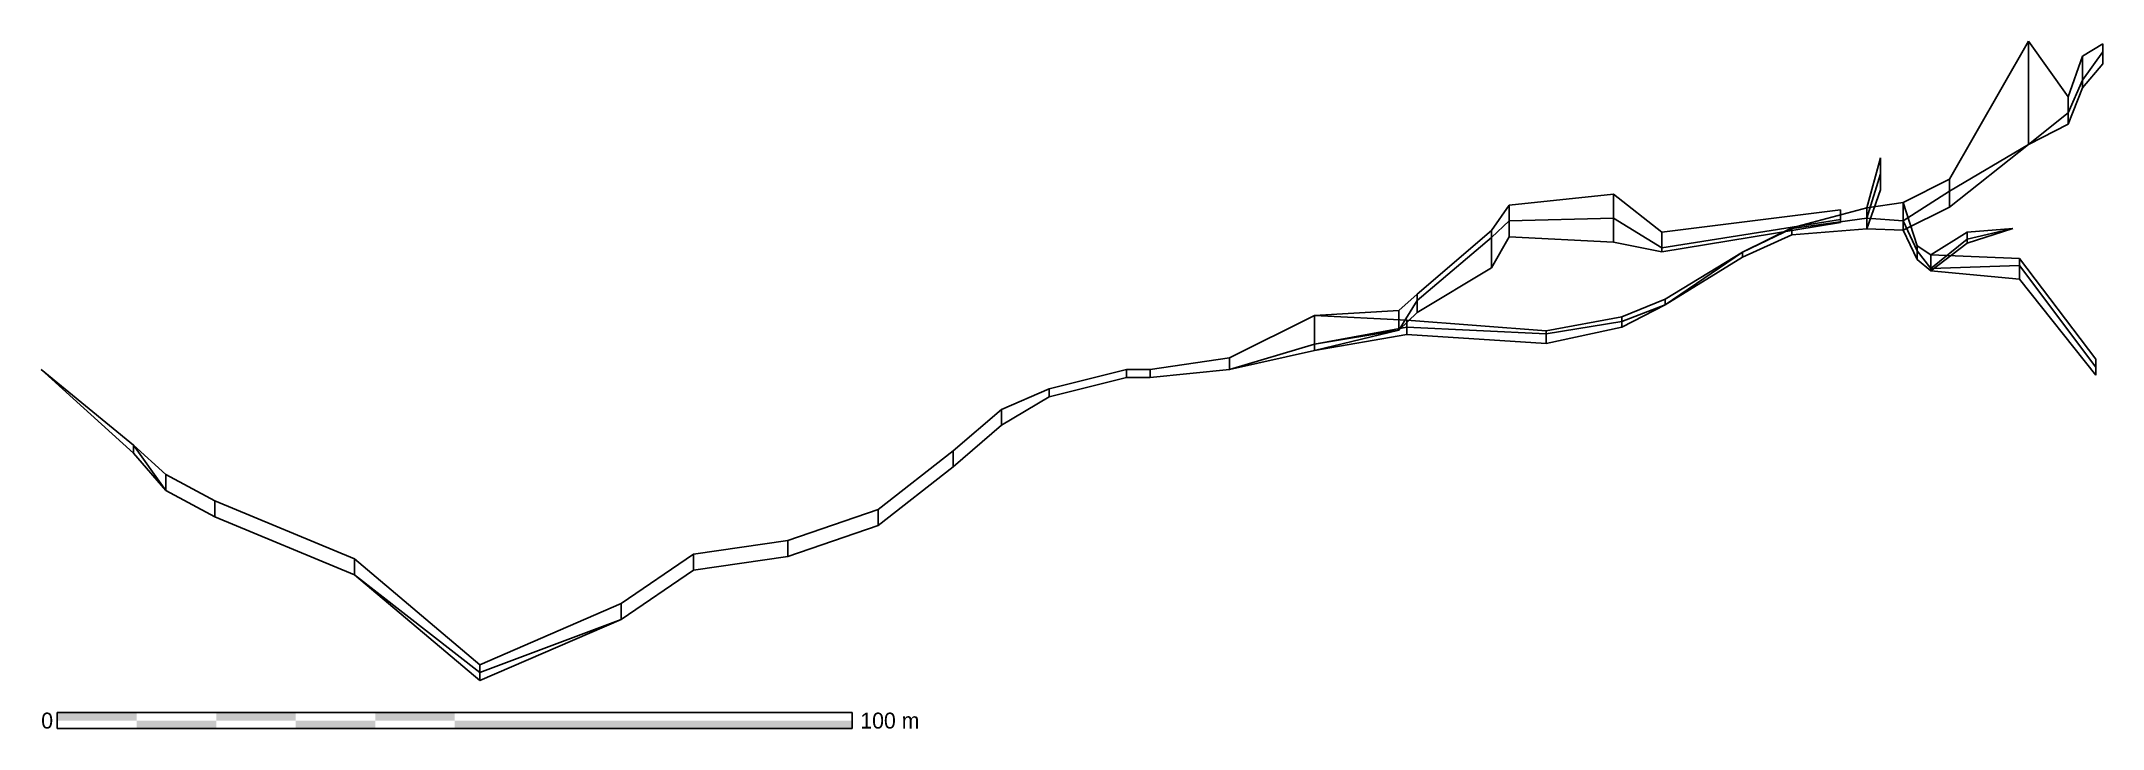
# Model space of a CAD drawing. Extents: x 0 to 259, y -45 to 41.
import ezdxf

# ---------------------------------------------------------------- set-up
doc = ezdxf.new("R2010")
doc.units = 0
for name, color, linetype in [('CHEMINEMENTS', 1, 'CONTINUOUS'), ('CONTOURS_HAUTEURS', 3, 'CONTINUOUS'), ('ECHELLE', 7, 'CONTINUOUS'), ('HAUTEURS', 4, 'CONTINUOUS')]:
    doc.layers.add(name, color=color, linetype=linetype)

msp = doc.modelspace()

# ---------------------------------------------------------------- linework, layer by layer
at = {"layer": 'CHEMINEMENTS'}
for p, q in [((256.76, 36.42), (259.29, 39.96)), ((254.94, 32.29), (256.76, 36.42)), ((249.96, 28.3), (254.94, 32.29)), ((240.02, 22.44), (249.96, 28.3)), ((229.61, 19.03), (231.32, 24.63)), ((234.2, 18.73), (240.02, 22.44)), ((182.41, 16.6), (184.64, 18.7)), ((184.64, 18.7), (197.74, 19.05)), ((197.74, 19.05), (203.82, 15.3)), ((203.82, 15.3), (226.31, 18.9)), ((220.2, 17.75), (229.61, 19.03)), ((229.61, 19.03), (234.2, 18.73)), ((234.2, 18.73), (235.94, 14.96)), ((173.07, 8.7), (182.41, 16.6)), ((213.97, 14.76), (220.2, 17.75)), ((237.65, 12.72), (242.23, 16.4)), ((242.23, 16.4), (247.98, 17.75)), ((204.25, 8.17), (213.97, 14.76)), ((235.94, 14.96), (237.65, 12.72)), ((237.65, 12.72), (248.81, 13.08)), ((248.81, 13.08), (258.41, 0.31)), ((170.75, 4.95), (173.07, 8.7)), ((198.78, 6.05), (204.25, 8.17)), ((160.16, 3.19), (171.75, 5.34)), ((171.75, 5.34), (189.28, 4.49)), ((189.28, 4.49), (198.78, 6.05)), ((149.44, 0), (160.16, 3.19)), ((160.16, 3.19), (170.75, 4.95)), ((0, 0), (0, 0)), ((0, 0), (11.61, -9.5)), ((139.49, -1), (149.44, 0)), ((126.78, -3.4), (136.49, -1)), ((136.49, -1), (139.49, -1)), ((120.78, -7), (126.78, -3.4)), ((114.7, -12.2), (120.78, -7)), ((11.61, -9.5), (15.67, -15.2)), ((105.25, -19.6), (114.7, -12.2)), ((15.67, -15.2), (21.84, -18.5)), ((21.84, -18.5), (39.39, -25.8)), ((93.9, -23.5), (105.25, -19.6)), ((39.39, -25.8), (55.16, -38.1)), ((72.94, -31.4), (82.02, -25.2)), ((82.02, -25.2), (93.9, -23.5)), ((55.16, -38.1), (72.94, -31.4))]:
    msp.add_line(p, q, dxfattribs=at)
at = {"layer": 'CONTOURS_HAUTEURS'}
for p, q in [((240.02, 23.94), (249.96, 41.3)), ((249.96, 41.3), (254.94, 34.29)), ((254.94, 34.29), (256.76, 39.42)), ((256.76, 39.42), (259.29, 40.96)), ((259.29, 38.46), (259.29, 40.96)), ((256.76, 35.42), (259.29, 38.46)), ((254.94, 30.89), (256.76, 35.42)), ((249.96, 28.3), (254.94, 30.89)), ((229.61, 20.33), (231.32, 26.63)), ((231.32, 22.63), (231.32, 26.63)), ((240.02, 20.44), (249.96, 28.3)), ((234.2, 21.03), (240.02, 23.94)), ((184.64, 20.7), (197.74, 22.05)), ((197.74, 22.05), (203.82, 17.3)), ((229.61, 17.73), (231.32, 22.63)), ((229.61, 20.33), (234.2, 21.03)), ((234.2, 21.03), (235.94, 15.56)), ((182.41, 17.5), (184.64, 20.7)), ((203.82, 17.3), (226.31, 20.1)), ((203.82, 14.8), (226.31, 18.5)), ((220.2, 17.85), (229.61, 20.33)), ((226.31, 18.5), (226.31, 20.1)), ((234.2, 17.53), (240.02, 20.44)), ((173.07, 9.5), (182.41, 17.5)), ((182.41, 12.8), (184.64, 16.7)), ((184.64, 16.7), (197.74, 16.05)), ((197.74, 16.05), (203.82, 14.8)), ((213.97, 14.76), (220.2, 17.85)), ((213.97, 14.16), (220.2, 16.95)), ((220.2, 16.95), (229.61, 17.73)), ((229.61, 17.73), (234.2, 17.53)), ((234.2, 17.53), (235.94, 13.86)), ((235.94, 15.56), (237.65, 14.42)), ((237.65, 14.42), (242.23, 17.3)), ((237.65, 12.42), (242.23, 15.9)), ((242.23, 15.9), (247.98, 17.75)), ((242.23, 17.3), (247.98, 17.75)), ((247.98, 17.75), (247.98, 17.75)), ((204.25, 8.87), (213.97, 14.76)), ((204.25, 8.17), (213.97, 14.16)), ((235.94, 13.86), (237.65, 12.42)), ((237.65, 14.42), (248.81, 13.98)), ((248.81, 13.98), (258.41, 1.31)), ((173.07, 7.2), (182.41, 12.8)), ((237.65, 12.42), (248.81, 11.38)), ((248.81, 11.38), (258.41, -0.69)), ((170.75, 7.45), (173.07, 9.5)), ((198.78, 6.65), (204.25, 8.87)), ((198.78, 5.35), (204.25, 8.17)), ((149.44, 1.5), (160.16, 6.79)), ((160.16, 6.79), (170.75, 7.45)), ((160.16, 6.79), (171.75, 6.24)), ((170.75, 4.95), (173.07, 7.2)), ((171.75, 6.24), (189.28, 4.89)), ((189.28, 4.89), (198.78, 6.65)), ((189.28, 3.29), (198.78, 5.35)), ((160.16, 2.39), (170.75, 4.95)), ((160.16, 2.39), (171.75, 4.44)), ((171.75, 4.44), (189.28, 3.29)), ((0, 0), (0, 0)), ((0, 0), (0, 0)), ((0, 0), (11.61, -10.5)), ((0, 0), (11.61, -9.5)), ((126.78, -2.4), (136.49, 0)), ((136.49, 0), (139.49, 0)), ((139.49, 0), (149.44, 1.5)), ((139.49, -1), (149.44, 0)), ((149.44, 0), (160.16, 2.39)), ((258.41, -0.69), (258.41, 1.31)), ((120.78, -5), (126.78, -2.4)), ((126.78, -3.4), (136.49, -1)), ((136.49, -1), (139.49, -1)), ((114.7, -10.2), (120.78, -5)), ((120.78, -7), (126.78, -3.4)), ((114.7, -12.2), (120.78, -7)), ((11.61, -9.5), (15.67, -13.2)), ((105.25, -17.6), (114.7, -10.2)), ((11.61, -10.5), (15.67, -15.2)), ((105.25, -19.6), (114.7, -12.2)), ((15.67, -13.2), (21.84, -16.5)), ((15.67, -15.2), (21.84, -18.5)), ((21.84, -16.5), (39.39, -23.8)), ((93.9, -21.5), (105.25, -17.6)), ((21.84, -18.5), (39.39, -25.8)), ((93.9, -23.5), (105.25, -19.6)), ((72.94, -29.4), (82.02, -23.2)), ((82.02, -23.2), (93.9, -21.5)), ((39.39, -23.8), (55.16, -37.1)), ((39.39, -25.8), (55.16, -39.1)), ((72.94, -31.4), (82.02, -25.2)), ((82.02, -25.2), (93.9, -23.5)), ((55.16, -37.1), (72.94, -29.4)), ((55.16, -39.1), (72.94, -31.4))]:
    msp.add_line(p, q, dxfattribs=at)
at = {"layer": 'ECHELLE'}
for p, q in [((2.01, -43.12), (102.01, -43.12)), ((2.01, -45.13), (2.01, -43.12)), ((102.01, -43.12), (102.01, -45.13)), ((102.01, -45.13), (2.01, -45.13))]:
    msp.add_line(p, q, dxfattribs=at)
for points in [[(2.01, -43.12), (12.01, -43.12), (2.01, -44.13), (12.01, -44.13)], [(22.01, -43.12), (32.01, -43.12), (22.01, -44.13), (32.01, -44.13)], [(42.01, -43.12), (52.01, -43.12), (42.01, -44.13), (52.01, -44.13)], [(12.01, -44.13), (22.01, -44.13), (12.01, -45.13), (22.01, -45.13)], [(32.01, -44.13), (42.01, -44.13), (32.01, -45.13), (42.01, -45.13)], [(52.01, -44.13), (102.01, -44.13), (52.01, -45.13), (102.01, -45.13)]]:
    msp.add_solid(points, dxfattribs=at)
at = {"layer": 'HAUTEURS'}
for p, q in [((249.96, 28.3), (249.96, 41.3)), ((256.76, 35.42), (256.76, 39.42)), ((259.29, 38.46), (259.29, 40.96)), ((254.94, 30.89), (254.94, 34.29)), ((231.32, 22.63), (231.32, 26.63)), ((240.02, 20.44), (240.02, 23.94)), ((197.74, 16.05), (197.74, 22.05)), ((234.2, 17.53), (234.2, 21.03)), ((184.64, 16.7), (184.64, 20.7)), ((226.31, 18.5), (226.31, 20.1)), ((229.61, 17.73), (229.61, 20.33)), ((182.41, 12.8), (182.41, 17.5)), ((203.82, 14.8), (203.82, 17.3)), ((220.2, 16.95), (220.2, 17.85)), ((235.94, 13.86), (235.94, 15.56)), ((242.23, 15.9), (242.23, 17.3)), ((247.98, 17.75), (247.98, 17.75)), ((213.97, 14.16), (213.97, 14.76)), ((237.65, 12.42), (237.65, 14.42)), ((248.81, 11.38), (248.81, 13.98)), ((173.07, 7.2), (173.07, 9.5)), ((204.25, 8.17), (204.25, 8.87)), ((160.16, 2.39), (160.16, 6.79)), ((170.75, 4.95), (170.75, 7.45)), ((171.75, 4.44), (171.75, 6.24)), ((198.78, 5.35), (198.78, 6.65)), ((189.28, 3.29), (189.28, 4.89)), ((0, 0), (0, 0)), ((136.49, -1), (136.49, 0)), ((139.49, -1), (139.49, 0)), ((149.44, 0), (149.44, 1.5)), ((258.41, -0.69), (258.41, 1.31)), ((126.78, -3.4), (126.78, -2.4)), ((120.78, -7), (120.78, -5)), ((11.61, -10.5), (11.61, -9.5)), ((114.7, -12.2), (114.7, -10.2)), ((15.67, -15.2), (15.67, -13.2)), ((21.84, -18.5), (21.84, -16.5)), ((105.25, -19.6), (105.25, -17.6)), ((82.02, -25.2), (82.02, -23.2)), ((93.9, -23.5), (93.9, -21.5)), ((39.39, -25.8), (39.39, -23.8)), ((72.94, -31.4), (72.94, -29.4)), ((55.16, -39.1), (55.16, -37.1))]:
    msp.add_line(p, q, dxfattribs=at)

# ---------------------------------------------------------------- texts
at = {"layer": 'ECHELLE'}
for s, p in [('0', (0, -45.13)), ('100 m', (103.02, -45.13))]:
    msp.add_text(s, height=2, dxfattribs=at).set_placement(p)

doc.saveas('drawing.dxf')
